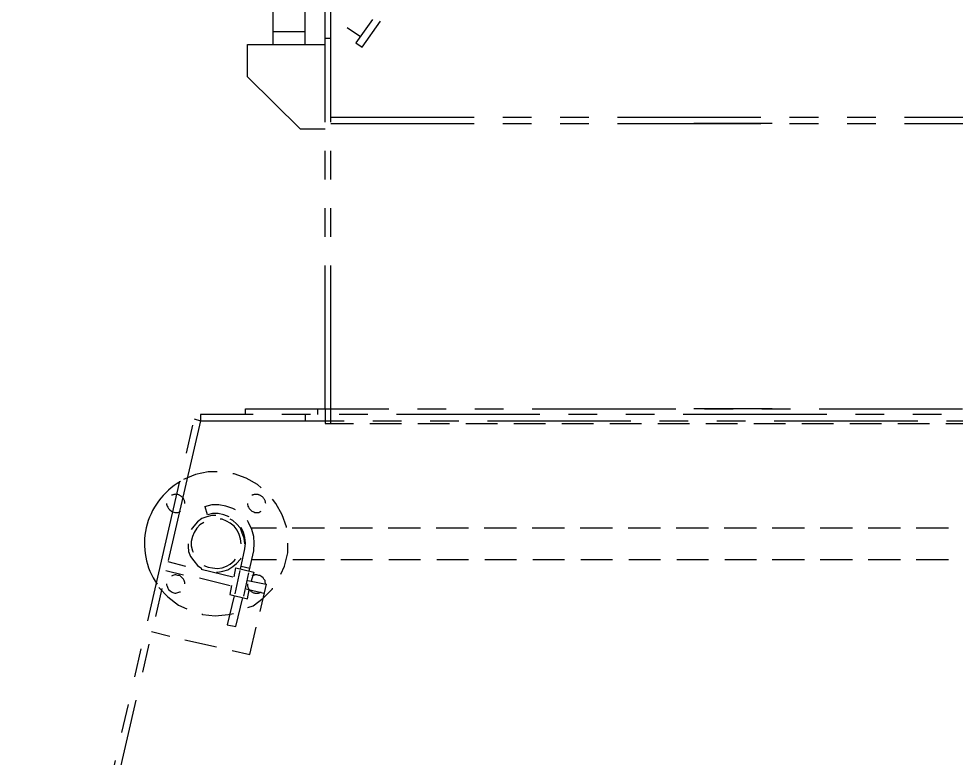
# Model space of a CAD drawing. Header units: inches. Extents: x 0 to 4731, y 0 to 1632.
# Drawn here: x 1487.56 to 1536.59, y 863.43 to 902.12 of the extents above; entities that cross this region are included whole.
import ezdxf

# ---------------------------------------------------------------- set-up
doc = ezdxf.new("R2010")
doc.units = ezdxf.units.IN
doc.header["$LTSCALE"] = 48
doc.header["$MEASUREMENT"] = 0
doc.linetypes.add('PHANTOM2', pattern=[1.25, 0.625, -0.125, 0.125, -0.125, 0.125, -0.125])
doc.layers.add('Layout-AM_11', color=92, linetype='PHANTOM2', lineweight=25)

msp = doc.modelspace()

# ---------------------------------------------------------------- linework, layer by layer
at = {"layer": 'Layout-AM_11', "ltscale": 0.25}
for points in [[(1503.579155, 881.712314), (1503.579155, 909.850396)], [(1503.876255, 881.712314), (1503.876255, 908.859397)], [(1500.870661, 901.461883), (1500.870661, 907.769674), (1502.522008, 907.769674), (1502.522008, 901.461883)], [(1506.056176, 902.089158), (1505.197428, 900.867185), (1505.527603, 900.63621), (1506.485052, 901.989958)], [(1504.735004, 901.659784), (1505.428403, 901.197359)], [(1500.870661, 900.767985), (1500.870661, 901.461883), (1502.522008, 901.461883), (1502.522008, 900.767985)], [(1503.579155, 896.342493), (1502.291033, 896.342493), (1499.516912, 899.084062), (1499.516912, 900.767985), (1503.579155, 900.767985)], [(1503.579155, 901.098634), (1503.876255, 901.098634)], [(1503.876255, 896.970266), (1567.351082, 896.970266)], [(1503.876255, 896.640091), (1567.351082, 896.640091)], [(1526.961119, 896.640091), (1522.865801, 896.640091)], [(1499.417712, 881.415191), (1499.417712, 881.712314), (1571.809649, 881.712314), (1571.809649, 881.415191)], [(1503.182856, 881.712314), (1503.182856, 881.415191)], [(1503.579155, 881.712314), (1503.579155, 880.952766), (1505.065178, 880.952766)], [(1503.876255, 880.952766), (1503.876255, 881.712314)], [(1526.961119, 881.712314), (1522.865801, 881.712314)], [(1488.156354, 843.898548), (1571.545101, 843.898548), (1571.545101, 841.388453), (1487.561655, 841.388453), (1496.742791, 881.184216), (1497.072965, 881.085016), (1488.684429, 844.855997)], [(1574.814745, 877.68362), (1574.814745, 881.415191), (1497.072965, 881.415191), (1497.072965, 881.085016), (1575.111845, 881.085016), (1575.111845, 877.419096)], [(1502.555083, 881.085016), (1502.555083, 881.415191)], [(1505.923903, 880.952766), (1507.574775, 880.952766)], [(1508.433523, 880.952766), (1510.084871, 880.952766)], [(1510.943619, 880.952766), (1512.594966, 880.952766)], [(1513.453691, 880.952766), (1515.105038, 880.952766)], [(1515.963786, 880.952766), (1517.614659, 880.952766)], [(1518.473383, 880.952766), (1520.12473, 880.952766)], [(1520.983479, 880.952766), (1522.634826, 880.952766)], [(1523.493075, 880.952766), (1525.144423, 880.952766)], [(1526.003171, 880.952766), (1527.654518, 880.952766)], [(1528.513267, 880.952766), (1530.164614, 880.952766)], [(1531.023362, 880.952766), (1532.674211, 880.952766)], [(1533.532959, 880.952766), (1535.184306, 880.952766)], [(1536.043055, 880.952766), (1537.694402, 880.952766)], [(1497.93169, 878.410095), (1497.469265, 878.410095), (1496.808916, 878.277821), (1496.181143, 878.013795)], [(1500.243386, 877.584421), (1500.045486, 877.749271), (1499.450787, 878.07992), (1498.823512, 878.310895), (1498.757363, 878.310895)], [(1495.289819, 876.758747), (1495.289819, 876.725673), (1495.322893, 876.626473), (1495.355968, 876.560348), (1495.389018, 876.494223), (1495.454669, 876.428573), (1495.553868, 876.362448), (1495.619993, 876.329373), (1495.718718, 876.296299), (1495.884043, 876.296299), (1495.983242, 876.329373), (1496.016293, 876.362448)], [(1498.889139, 876.428573), (1498.757363, 876.494223), (1498.394138, 876.626473), (1498.030889, 876.692622), (1497.667165, 876.692622), (1497.271341, 876.593422)], [(1498.558964, 876.065324), (1498.294939, 876.164523), (1497.997815, 876.230174), (1497.70024, 876.230174), (1497.436191, 876.164523), (1497.304415, 876.593422)], [(1499.516912, 876.758747), (1499.516912, 876.725673), (1499.549986, 876.626473), (1499.583037, 876.560348), (1499.616112, 876.494223), (1499.681762, 876.428573), (1499.747887, 876.362448), (1499.847087, 876.329373), (1499.913212, 876.296299), (1500.111611, 876.296299), (1500.177261, 876.329373), (1500.243386, 876.362448)], [(1501.564559, 875.503699), (1501.564559, 875.536774), (1501.333584, 876.164523), (1501.002935, 876.758747), (1500.838085, 876.989722)], [(1497.865565, 876.131473), (1497.667165, 876.131473), (1497.403116, 876.065324), (1497.13909, 875.966124), (1496.907617, 875.800799), (1496.709716, 875.569825), (1496.577442, 875.4045)], [(1497.23829, 875.767749), (1497.039891, 875.635973), (1496.875041, 875.470625), (1496.742791, 875.23965), (1496.643591, 875.041251), (1496.577442, 874.777225), (1496.577442, 874.545752), (1496.643591, 874.281726), (1496.676642, 874.216076)], [(1499.186738, 874.644951), (1499.153663, 874.909476), (1499.087538, 875.14045), (1498.988338, 875.371425), (1498.823512, 875.569825), (1498.625113, 875.734674), (1498.427189, 875.833874), (1498.195739, 875.933073), (1498.097014, 875.933073)], [(1499.384638, 874.644951), (1499.352062, 874.94255), (1499.252863, 875.206599), (1499.153663, 875.470625), (1498.955288, 875.702099), (1498.757363, 875.866948), (1498.625113, 875.933073)], [(1499.616112, 873.225077), (1499.847087, 874.281726), (1499.880161, 874.678026), (1499.847087, 875.041251), (1499.747887, 875.4045), (1499.583037, 875.767749), (1499.516912, 875.866948)], [(1499.153663, 873.324277), (1499.384638, 874.380926), (1499.417712, 874.678026), (1499.384638, 874.975624), (1499.319012, 875.23965), (1499.186738, 875.503699)], [(1501.036009, 875.470625), (1499.714813, 875.470625)], [(1503.546081, 875.470625), (1501.861683, 875.470625)], [(1506.056176, 875.470625), (1504.371755, 875.470625)], [(1508.565773, 875.470625), (1506.881375, 875.470625)], [(1511.075869, 875.470625), (1509.391447, 875.470625)], [(1513.585466, 875.470625), (1511.901543, 875.470625)], [(1516.095561, 875.470625), (1514.41114, 875.470625)], [(1518.605657, 875.470625), (1516.921235, 875.470625)], [(1521.115753, 875.470625), (1519.431331, 875.470625)], [(1523.625349, 875.470625), (1521.940928, 875.470625)], [(1526.135445, 875.470625), (1524.451023, 875.470625)], [(1528.645042, 875.470625), (1526.961119, 875.470625)], [(1531.155138, 875.470625), (1529.470716, 875.470625)], [(1533.665209, 875.470625), (1531.980811, 875.470625)], [(1536.17483, 875.470625), (1534.490907, 875.470625)], [(1496.412616, 874.644951), (1496.412616, 874.512701), (1496.445667, 874.248652), (1496.544392, 873.984602), (1496.709716, 873.753152), (1496.907617, 873.522177), (1497.13909, 873.357328)], [(1501.267459, 873.059729), (1501.465359, 873.489103), (1501.630209, 874.183001), (1501.630209, 874.678026)], [(1495.355968, 873.720577), (1496.280342, 873.489103)], [(1497.23829, 873.522177), (1497.469265, 873.422978), (1497.70024, 873.389903), (1497.93169, 873.357328), (1498.195739, 873.389903), (1498.427189, 873.489103), (1498.625113, 873.588303), (1498.823512, 873.753152), (1498.889139, 873.852352)], [(1497.898639, 873.158929), (1497.964764, 873.158929), (1498.22879, 873.225077), (1498.493338, 873.291203), (1498.757363, 873.456052), (1498.955288, 873.621377), (1499.153663, 873.852352), (1499.186738, 873.918477)], [(1501.036009, 873.819278), (1499.747887, 873.819278)], [(1503.546081, 873.819278), (1501.894734, 873.819278)], [(1506.056176, 873.819278), (1504.404829, 873.819278)], [(1508.565773, 873.819278), (1506.914426, 873.819278)], [(1511.075869, 873.819278), (1509.424522, 873.819278)], [(1513.585466, 873.819278), (1511.934617, 873.819278)], [(1516.095561, 873.819278), (1514.444214, 873.819278)], [(1518.605657, 873.819278), (1516.95431, 873.819278)], [(1521.115753, 873.819278), (1519.463907, 873.819278)], [(1523.625349, 873.819278), (1521.974002, 873.819278)], [(1526.135445, 873.819278), (1524.484098, 873.819278)], [(1528.645042, 873.819278), (1526.961119, 873.819278)], [(1531.155138, 873.819278), (1529.470716, 873.819278)], [(1533.665209, 873.819278), (1531.980811, 873.819278)], [(1536.17483, 873.819278), (1534.490907, 873.819278)], [(1495.256768, 873.258128), (1496.181143, 873.026678)], [(1497.106016, 873.324277), (1498.757363, 872.927954)], [(1498.823512, 872.927954), (1498.922213, 873.389903), (1499.847087, 873.158929), (1499.714813, 872.696504)], [(1499.120612, 873.258128), (1498.856563, 872.036155)], [(1499.648687, 873.357328), (1499.186738, 873.456052)], [(1496.247268, 872.56423), (1496.247268, 872.630379), (1496.214217, 872.729578), (1496.181143, 872.795703), (1496.115493, 872.861828), (1496.049367, 872.927954), (1495.983242, 872.994102), (1495.884043, 872.994102), (1495.784843, 873.026678), (1495.718718, 873.026678), (1495.619993, 872.994102), (1495.553868, 872.961028)], [(1497.006816, 872.861828), (1498.625113, 872.465529)], [(1499.583037, 873.125878), (1499.319012, 871.903904)], [(1499.549986, 872.729578), (1500.507436, 872.531179), (1500.177261, 871.111281)], [(1500.47486, 872.56423), (1500.441785, 872.630379), (1500.441785, 872.729578), (1500.37566, 872.795703), (1500.342586, 872.861828), (1500.276461, 872.927954), (1500.177261, 872.994102), (1500.111611, 872.994102), (1500.012411, 873.026678), (1499.913212, 873.026678), (1499.847087, 872.994102), (1499.747887, 872.961028)], [(1494.893519, 872.366329), (1495.355968, 871.87083), (1495.917117, 871.441456), (1496.346467, 871.243555)], [(1495.289819, 872.56423), (1495.289819, 872.498603), (1495.322893, 872.432454), (1495.355968, 872.333255), (1495.389018, 872.26713), (1495.454669, 872.201479), (1495.553868, 872.135354), (1495.619993, 872.10228), (1495.718718, 872.069229), (1495.784843, 872.069229), (1495.884043, 872.10228), (1495.983242, 872.135354), (1496.016293, 872.135354)], [(1498.691238, 872.465529), (1498.592039, 872.00308), (1499.516912, 871.771631), (1499.616112, 872.234554)], [(1499.450787, 872.300204), (1500.37566, 872.069229)], [(1499.549986, 871.309681), (1499.814012, 871.408382), (1500.342586, 871.804705), (1500.838085, 872.300204), (1500.838085, 872.333255)], [(1498.823512, 871.936955), (1498.460263, 870.417882), (1498.922213, 870.318682), (1499.285937, 871.837756)], [(1497.13909, 870.979506), (1497.172141, 870.946432), (1497.83249, 870.880307), (1498.525914, 870.946432), (1498.790438, 871.012581)], [(1498.724313, 869.063634), (1499.648687, 868.86571), (1499.979337, 870.285608)], [(1494.49722, 870.054633), (1495.454669, 869.823183)], [(1496.247268, 869.625259), (1497.898639, 869.262034)]]:
    msp.add_lwpolyline(points, dxfattribs=at)
for centre, radius, start, end in [((1497.898417, 874.65698), 3.76224, 120.0176576, 214.4047874), ((1495.768555, 876.760246), 0.478715, 359.8206591, 116.6452547), ((1499.962574, 876.721502), 0.513638, 4.1582865, 114.7067152), ((1499.995637, 872.545417), 0.479094, 177.749544, 301.1393304)]:
    msp.add_arc(centre, radius, start, end, dxfattribs=at)

doc.saveas('drawing.dxf')
